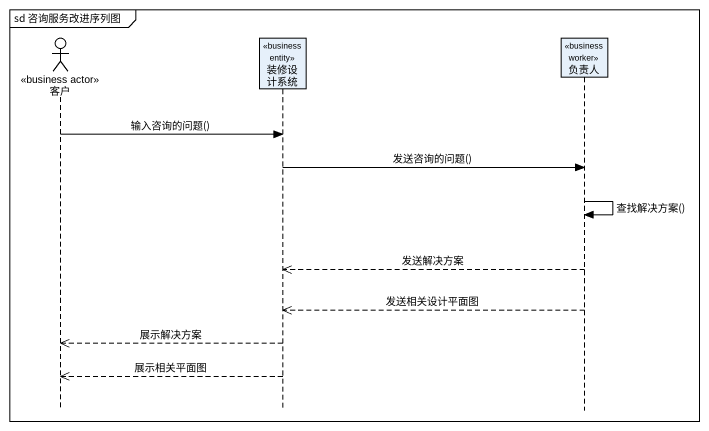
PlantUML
@startuml
mainframe sd 咨询服务改进序列图
hide footbox
actor 客户 <<business actor>>
participant 装修设计系统 <<business entity>>
participant 负责人 <<business worker>>

客户 -> 装修设计系统 : 输入咨询的问题()
装修设计系统 -> 负责人 : 发送咨询的问题()
负责人 -> 负责人 : 查找解决方案()
负责人 -->> 装修设计系统 : 发送解决方案
负责人 -->> 装修设计系统 : 发送相关设计平面图
装修设计系统 -->> 客户 : 展示解决方案
装修设计系统 -->> 客户 : 展示相关平面图
@enduml
